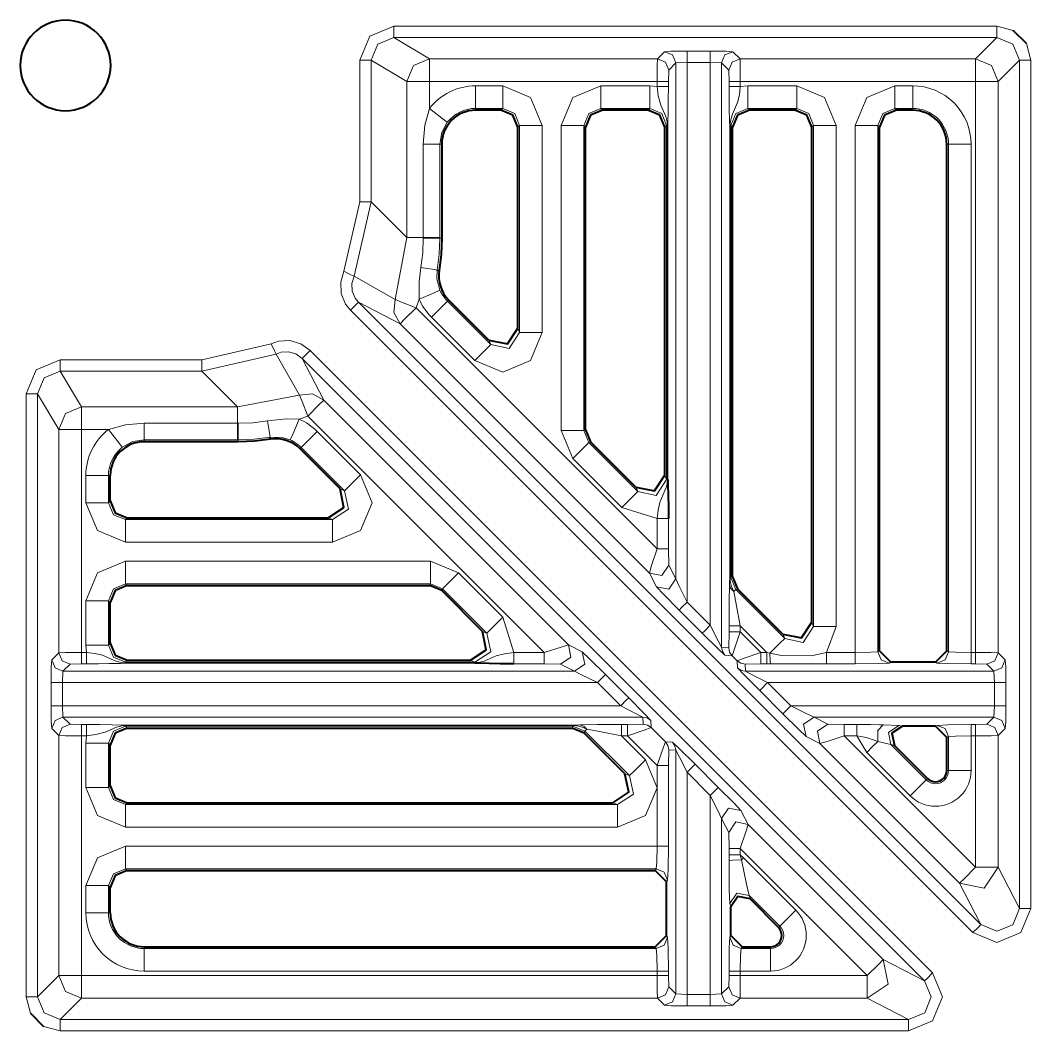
# Model space of a CAD drawing. Header units: millimetres. Extents: x 0 to 2941, y -405 to 1422.
# Drawn here: x 404.57 to 449.25, y 520.5 to 565.19 of the extents above; entities that cross this region are included whole.
import ezdxf

# ---------------------------------------------------------------- set-up
doc = ezdxf.new("R2010")
doc.units = ezdxf.units.MM
doc.layers.add('FINE', color=9, linetype='Continuous')
doc.layers.add('OUTLINE', color=7, linetype='Continuous')

msp = doc.modelspace()

# ---------------------------------------------------------------- linework, layer by layer
at = {"layer": 'FINE', "lineweight": 9}
for p, q in [((447.754, 564.927), (448.481, 564.739)), ((421.089, 564.427), (422.663, 563.484)), ((447.754, 564.427), (421.089, 564.427)), ((446.81, 563.484), (447.754, 564.427)), ((449.066, 564.155), (449.253, 563.428)), ((432.741, 563.484), (433.056, 563.799)), ((436.081, 563.799), (436.397, 563.484)), ((422.663, 563.484), (432.741, 563.484)), ((433.556, 563.299), (433.241, 562.984)), ((434.056, 563.325), (433.556, 563.299)), ((433.556, 563.299), (433.556, 540.487)), ((434.056, 539.463), (434.056, 563.325)), ((435.082, 563.325), (434.056, 563.325)), ((435.082, 563.325), (435.082, 538.438)), ((435.582, 563.299), (435.082, 563.325)), ((435.582, 537.462), (435.582, 563.299)), ((435.897, 562.984), (435.582, 563.299)), ((436.397, 563.484), (446.81, 563.484)), ((448.754, 563.428), (447.81, 562.484)), ((448.754, 525.904), (448.754, 563.428)), ((433.241, 562.984), (433.228, 562.484)), ((435.91, 562.484), (435.897, 562.984)), ((421.664, 555.586), (421.664, 562.484)), ((424.704, 562.289), (425.901, 562.289)), ((430.236, 562.289), (432.401, 562.289)), ((432.401, 562.289), (432.728, 562.258)), ((433.228, 562.484), (433.228, 562.258)), ((435.91, 562.258), (435.91, 562.484)), ((436.409, 562.484), (436.409, 562.258)), ((446.81, 562.484), (436.409, 562.484)), ((436.409, 562.258), (436.737, 562.289)), ((436.737, 562.289), (438.901, 562.289)), ((443.237, 562.289), (444.035, 562.289)), ((446.81, 537.229), (446.81, 562.484)), ((447.81, 562.484), (447.81, 537.216)), ((424.704, 561.29), (424.704, 561.209)), ((432.32, 561.209), (432.401, 561.29)), ((438.901, 561.29), (436.737, 561.29)), ((436.737, 561.29), (436.818, 561.209)), ((438.82, 561.209), (438.901, 561.29)), ((427.649, 560.541), (427.649, 551.382)), ((428.489, 547.047), (428.489, 560.541)), ((433.15, 560.541), (433.069, 560.46)), ((433.15, 544.883), (433.15, 560.541)), ((433.182, 544.883), (433.182, 560.541)), ((433.199, 560.541), (433.199, 544.883)), ((435.939, 540.547), (435.939, 560.541)), ((436.069, 560.46), (435.987, 560.541)), ((435.987, 560.541), (435.987, 540.547)), ((439.65, 560.541), (439.569, 560.46)), ((440.649, 560.541), (440.649, 538.382)), ((442.487, 560.541), (442.487, 537.266)), ((442.569, 560.46), (442.487, 560.541)), ((422.391, 555.586), (422.391, 559.708)), ((423.204, 559.708), (423.119, 559.708)), ((423.119, 559.708), (423.119, 555.586)), ((445.616, 559.708), (445.535, 559.708)), ((445.616, 537.266), (445.616, 559.708)), ((418.879, 554.089), (419.589, 557.161)), ((420.089, 557.161), (419.328, 553.87)), ((421.144, 552.84), (421.664, 555.586)), ((423.119, 555.586), (423.119, 555.547)), ((423.204, 555.547), (423.119, 555.547)), ((419.328, 553.87), (421.144, 552.84)), ((422.21, 552.85), (422.073, 552.475)), ((423.511, 552.828), (423.454, 552.771)), ((419.521, 552.723), (447.046, 525.198)), ((421.366, 551.768), (419.521, 552.723)), ((423.454, 552.771), (425.372, 550.853)), ((424.666, 550.147), (422.748, 552.064)), ((432.388, 540.746), (421.366, 551.768)), ((425.372, 550.853), (425.29, 551.049)), ((412.596, 550.168), (415.668, 550.877)), ((406.329, 550.168), (412.596, 550.168)), ((415.887, 550.429), (412.596, 549.668)), ((416.917, 548.613), (415.887, 550.429)), ((417.034, 550.236), (417.989, 548.391)), ((414.171, 548.094), (412.596, 549.668)), ((405.33, 548.668), (405.33, 522.003)), ((406.273, 547.094), (405.33, 548.668)), ((414.171, 548.094), (416.917, 548.613)), ((417.282, 547.684), (416.907, 547.547)), ((427.738, 537.229), (417.282, 547.684)), ((406.273, 537.216), (406.273, 547.094)), ((407.273, 547.094), (407.273, 537.229)), ((408.471, 547.094), (407.273, 547.094)), ((410.049, 547.366), (414.171, 547.366)), ((414.171, 547.366), (414.211, 547.366)), ((417.693, 547.009), (419.61, 545.091)), ((429.001, 545.811), (428.489, 547.047)), ((429.487, 547.047), (429.707, 546.518)), ((414.21, 546.638), (414.171, 546.638)), ((414.21, 546.553), (414.21, 546.638)), ((416.986, 546.303), (416.929, 546.246)), ((418.904, 544.385), (416.986, 546.303)), ((431.165, 543.647), (429.001, 545.811)), ((407.469, 543.856), (407.469, 545.053)), ((408.549, 545.053), (408.467, 545.053)), ((408.467, 545.053), (408.467, 543.856)), ((433.069, 545.079), (433.15, 544.883)), ((418.708, 544.467), (418.904, 544.385)), ((408.467, 543.856), (408.549, 543.937)), ((432.728, 543.16), (431.165, 543.647)), ((409.216, 541.268), (422.71, 541.268)), ((422.71, 541.268), (423.945, 540.756)), ((423.945, 540.756), (425.91, 538.792)), ((432.703, 540.134), (432.388, 540.746)), ((423.239, 540.05), (422.71, 540.27)), ((435.987, 540.547), (436.069, 540.581)), ((435.987, 540.547), (436.207, 540.018)), ((436.288, 540.051), (436.207, 540.018)), ((436.207, 540.018), (438.372, 537.853)), ((407.469, 537.556), (407.469, 539.521)), ((434.056, 539.463), (435.082, 538.438)), ((434.728, 538.084), (433.702, 539.11)), ((425.91, 538.792), (426.397, 537.229)), ((435.897, 537.444), (435.91, 538.138)), ((435.91, 538.138), (435.91, 538.403)), ((436.409, 538.403), (436.409, 538.138)), ((437.584, 537.229), (436.409, 538.403)), ((436.409, 538.138), (437.319, 537.229)), ((438.372, 537.853), (438.29, 538.049)), ((440.649, 538.382), (440.22, 537.229)), ((405.958, 536.901), (406.273, 537.216)), ((426.397, 537.229), (427.738, 537.229)), ((435.582, 537.462), (435.897, 537.444)), ((437.319, 537.229), (437.584, 537.229)), ((437.584, 537.229), (437.72, 537.201)), ((442.487, 537.266), (442.569, 537.307)), ((445.535, 537.307), (445.616, 537.266)), ((447.81, 537.216), (448.125, 536.901)), ((407.273, 536.729), (406.773, 536.716)), ((407.499, 536.729), (407.273, 536.729)), ((409.298, 536.888), (409.216, 536.807)), ((409.216, 536.807), (424.675, 536.807)), ((409.216, 536.775), (424.675, 536.775)), ((424.675, 536.758), (409.216, 536.758)), ((424.675, 536.807), (424.478, 536.888)), ((427.738, 536.729), (426.397, 536.729)), ((428.458, 536.716), (427.738, 536.729)), ((429.07, 536.401), (428.458, 536.716)), ((436.043, 537.09), (435.728, 537.108)), ((436.271, 536.862), (436.043, 537.09)), ((436.289, 536.547), (436.271, 536.862)), ((437.319, 536.729), (436.625, 536.716)), ((437.584, 536.729), (437.319, 536.729)), ((437.748, 536.729), (437.584, 536.729)), ((441.489, 536.729), (440.22, 536.729)), ((443.069, 536.807), (442.987, 536.766)), ((445.117, 536.766), (445.035, 536.807)), ((446.81, 536.729), (446.615, 536.729)), ((447.31, 536.716), (446.81, 536.729)), ((447.625, 536.401), (447.31, 536.716)), ((430.447, 536.255), (431.473, 535.229)), ((447.651, 535.901), (447.625, 536.401)), ((430.094, 535.901), (406.432, 535.901)), ((431.119, 534.875), (430.094, 535.901)), ((447.651, 535.901), (437.618, 535.901)), ((437.618, 535.901), (438.644, 534.875)), ((447.651, 534.875), (447.651, 535.901)), ((448.151, 535.901), (448.151, 534.875)), ((438.291, 534.522), (437.265, 535.548)), ((406.432, 534.875), (431.119, 534.875)), ((406.432, 534.875), (406.458, 534.375)), ((438.644, 534.875), (447.651, 534.875)), ((447.625, 534.375), (447.651, 534.875)), ((406.458, 534.375), (406.773, 534.06)), ((406.773, 534.06), (407.273, 534.047)), ((407.273, 534.047), (407.499, 534.047)), ((409.216, 534.018), (429.01, 534.018)), ((431.154, 534.047), (431.419, 534.047)), ((431.419, 534.047), (432.113, 534.06)), ((439.668, 534.375), (440.28, 534.06)), ((440.28, 534.06), (441, 534.047)), ((441, 534.047), (441.562, 534.047)), ((442.726, 534.037), (443.42, 534.01)), ((443.42, 534.01), (443.577, 533.969)), ((445.035, 533.969), (445.117, 534.01)), ((446.615, 534.047), (446.81, 534.047)), ((446.81, 534.047), (447.31, 534.06)), ((406.273, 533.56), (405.958, 533.875)), ((406.273, 522.947), (406.273, 533.56)), ((429.01, 534.002), (409.216, 534.002)), ((409.216, 533.969), (409.298, 533.888)), ((429.539, 533.75), (429.01, 533.969)), ((429.539, 533.75), (429.506, 533.669)), ((431.504, 531.785), (429.539, 533.75)), ((448.125, 533.875), (447.81, 533.56)), ((447.81, 533.56), (447.81, 527.737)), ((407.499, 533.548), (407.273, 533.548)), ((407.273, 533.548), (407.273, 522.947)), ((407.469, 533.221), (407.499, 533.548)), ((407.469, 531.256), (407.469, 533.221)), ((408.549, 533.139), (408.467, 533.221)), ((408.467, 533.221), (408.467, 531.256)), ((442.001, 532.811), (441.562, 533.548)), ((443.067, 533.157), (442.484, 533.295)), ((446.81, 533.548), (446.615, 533.548)), ((446.615, 533.548), (446.615, 532.012)), ((446.81, 527.737), (446.81, 533.548)), ((433.241, 532.932), (433.228, 532.238)), ((433.556, 532.914), (433.241, 532.932)), ((433.556, 532.914), (433.556, 522.132)), ((443.917, 530.895), (442.001, 532.811)), ((433.228, 532.238), (433.228, 528.668)), ((434.409, 532.292), (435.435, 531.266)), ((431.308, 531.867), (431.504, 531.785)), ((434.056, 522.106), (434.056, 531.939)), ((435.082, 530.913), (434.056, 531.939)), ((445.535, 532.012), (445.616, 532.012)), ((408.467, 531.256), (408.549, 531.337)), ((435.082, 530.913), (435.082, 522.106)), ((435.897, 529.277), (435.582, 529.889)), ((435.582, 522.132), (435.582, 529.889)), ((435.91, 528.557), (435.897, 529.277)), ((435.91, 528.279), (435.91, 528.557)), ((435.91, 528.02), (435.91, 528.279)), ((436.409, 528.557), (436.409, 528.279)), ((442.02, 522.947), (436.409, 528.557)), ((436.409, 528.279), (436.455, 528.066)), ((436.409, 528.279), (436.546, 528.156)), ((436.546, 528.156), (438.862, 525.84)), ((432.691, 527.669), (409.216, 527.669)), ((409.216, 527.669), (409.298, 527.588)), ((432.65, 527.588), (432.691, 527.669)), ((447.81, 527.737), (448.754, 525.904)), ((407.469, 525.722), (407.469, 526.921)), ((408.549, 526.839), (408.467, 526.921)), ((408.467, 526.921), (408.467, 525.722)), ((433.191, 527.17), (433.15, 527.088)), ((447.046, 525.198), (446.103, 527.03)), ((408.467, 525.722), (408.549, 525.722)), ((438.098, 525.076), (438.156, 525.133)), ((433.15, 524.722), (433.191, 524.64)), ((435.947, 524.64), (435.988, 524.722)), ((410.049, 524.222), (410.049, 524.141)), ((432.691, 524.141), (432.65, 524.222)), ((436.487, 524.222), (436.447, 524.141)), ((437.745, 524.141), (437.745, 524.222)), ((410.049, 524.141), (432.691, 524.141)), ((436.447, 524.141), (437.745, 524.141)), ((405.33, 522.003), (406.273, 522.947)), ((407.273, 522.947), (432.728, 522.947)), ((433.228, 523.142), (433.228, 522.947)), ((433.228, 522.947), (433.241, 522.447)), ((435.897, 522.447), (435.91, 522.947)), ((435.91, 522.947), (435.91, 523.142)), ((437.745, 523.142), (436.409, 523.142)), ((436.409, 523.142), (436.409, 522.947)), ((436.409, 522.947), (442.02, 522.947)), ((433.241, 522.447), (433.556, 522.132)), ((435.582, 522.132), (435.897, 522.447)), ((405.018, 521.276), (404.83, 522.003)), ((407.273, 521.947), (406.329, 521.003)), ((432.741, 521.947), (407.273, 521.947)), ((433.056, 521.632), (432.741, 521.947)), ((433.556, 522.132), (434.056, 522.106)), ((434.056, 522.106), (435.082, 522.106)), ((435.082, 522.106), (435.582, 522.132)), ((436.397, 521.947), (436.081, 521.632)), ((442.02, 521.947), (436.397, 521.947)), ((443.853, 521.003), (442.02, 521.947)), ((435.082, 521.606), (434.056, 521.606)), ((406.329, 520.504), (405.602, 520.691)), ((406.329, 521.003), (443.853, 521.003)), ((443.853, 520.504), (406.329, 520.504))]:
    msp.add_line(p, q, dxfattribs=at)
for points in [[(419.589, 557.161), (419.589, 563.428), (420.029, 564.488), (421.089, 564.927), (447.754, 564.927)], [(421.089, 564.427), (421.089, 564.578), (421.089, 564.927)], [(447.754, 564.427), (447.754, 564.578), (447.754, 564.927)], [(421.089, 564.427), (420.382, 564.135), (420.089, 563.428)], [(448.754, 563.428), (448.461, 564.135), (447.754, 564.427)], [(433.056, 563.799), (433.358, 563.817), (434.056, 563.824)], [(433.056, 563.799), (433.41, 563.652), (433.556, 563.299)], [(434.056, 563.824), (434.056, 563.673), (434.056, 563.325)], [(434.056, 563.824), (435.082, 563.824), (435.78, 563.817), (436.081, 563.799)], [(435.082, 563.824), (435.082, 563.673), (435.082, 563.325)], [(435.582, 563.299), (435.728, 563.652), (436.081, 563.799)], [(449.253, 563.428), (449.253, 525.904), (448.814, 524.843), (447.754, 524.404), (446.693, 524.844), (419.168, 552.37)], [(420.089, 563.428), (419.935, 563.428), (419.589, 563.428)], [(421.664, 562.484), (420.089, 563.428), (420.089, 557.161), (421.664, 555.586)], [(421.664, 562.484), (421.956, 563.191), (422.663, 563.484)], [(422.663, 562.484), (422.663, 563.182), (422.663, 563.484)], [(432.728, 562.484), (432.732, 563.182), (432.741, 563.484)], [(432.741, 563.484), (433.094, 563.337), (433.241, 562.984)], [(435.897, 562.984), (436.043, 563.337), (436.397, 563.484)], [(436.397, 563.484), (436.406, 563.182), (436.409, 562.484)], [(446.81, 563.484), (447.517, 563.191), (447.81, 562.484)], [(446.81, 563.484), (446.81, 563.182), (446.81, 562.484)], [(449.253, 563.428), (448.905, 563.428), (448.754, 563.428)], [(422.663, 562.484), (421.971, 562.484), (421.664, 562.484)], [(432.728, 562.258), (432.728, 562.484), (422.663, 562.484), (422.663, 561.286)], [(424.704, 562.289), (424.704, 561.6), (424.704, 561.29)], [(425.901, 562.289), (425.901, 561.6), (425.901, 561.29)], [(425.901, 562.289), (427.137, 561.777), (427.649, 560.541)], [(428.489, 560.541), (429.001, 561.777), (430.236, 562.289)], [(430.236, 561.29), (430.236, 561.6), (430.236, 562.289)], [(432.401, 561.29), (432.401, 561.6), (432.401, 562.289)], [(432.728, 562.484), (433.077, 562.484), (433.228, 562.484)], [(432.728, 562.258), (433.077, 562.258), (433.228, 562.258)], [(433.182, 560.541), (433.18, 560.611), (433.171, 560.698), (433.111, 560.937), (432.89, 561.437), (432.778, 561.851), (432.728, 562.258)], [(433.228, 562.258), (433.225, 561.666), (433.216, 561.118), (433.203, 560.71), (433.2, 560.602), (433.199, 560.568), (433.199, 560.541)], [(435.91, 562.484), (436.061, 562.484), (436.409, 562.484)], [(435.91, 562.258), (436.061, 562.258), (436.409, 562.258)], [(435.939, 560.541), (435.939, 560.554), (435.938, 560.581), (435.937, 560.64), (435.936, 560.689), (435.933, 560.763), (435.919, 561.257), (435.912, 561.727), (435.91, 562.258)], [(436.409, 562.258), (436.367, 561.894), (436.289, 561.551), (436.064, 561.033), (436.013, 560.896), (435.984, 560.789), (435.96, 560.644), (435.956, 560.574), (435.955, 560.541)], [(436.737, 561.29), (436.737, 561.6), (436.737, 562.289)], [(438.901, 561.29), (438.901, 561.6), (438.901, 562.289)], [(438.901, 562.289), (440.137, 561.777), (440.649, 560.541)], [(441.489, 560.541), (442, 561.777), (443.237, 562.289)], [(443.237, 561.29), (443.237, 561.6), (443.237, 562.289)], [(444.035, 561.29), (444.035, 561.6), (444.035, 562.289)], [(447.81, 562.484), (447.508, 562.484), (446.81, 562.484)], [(422.391, 559.708), (422.462, 560.544), (422.663, 561.286)], [(422.663, 561.286), (423.207, 560.865), (423.453, 560.676)], [(425.82, 561.209), (425.901, 561.29), (424.704, 561.29)], [(426.65, 560.541), (426.432, 561.072), (425.901, 561.29)], [(430.236, 561.29), (429.706, 561.072), (429.487, 560.541)], [(432.401, 561.29), (430.236, 561.29), (430.318, 561.209)], [(433.15, 560.541), (432.932, 561.072), (432.401, 561.29)], [(436.737, 561.29), (436.206, 561.072), (435.987, 560.541)], [(439.65, 560.541), (439.432, 561.072), (438.901, 561.29)], [(443.237, 561.29), (442.706, 561.072), (442.487, 560.541)], [(444.035, 561.209), (444.035, 561.29), (443.237, 561.29), (443.318, 561.209)], [(423.453, 560.676), (423.206, 560.221), (423.119, 559.708)], [(426.569, 551.579), (426.65, 551.382), (426.65, 560.541), (426.569, 560.46)], [(427.649, 560.541), (426.96, 560.541), (426.65, 560.541)], [(429.487, 560.541), (429.177, 560.541), (428.489, 560.541)], [(429.569, 560.46), (429.487, 560.541), (429.487, 547.047), (429.569, 547.081)], [(433.182, 560.541), (433.161, 560.541), (433.15, 560.541)], [(433.182, 560.541), (433.194, 560.541), (433.199, 560.541)], [(435.939, 560.541), (435.944, 560.541), (435.955, 560.541)], [(435.987, 560.541), (435.977, 560.541), (435.955, 560.541), (435.955, 540.547)], [(439.569, 538.579), (439.65, 538.382), (439.65, 560.541)], [(440.649, 560.541), (439.96, 560.541), (439.65, 560.541)], [(440.22, 537.229), (441.489, 537.229), (441.489, 560.541)], [(441.489, 560.541), (442.177, 560.541), (442.487, 560.541)], [(422.391, 559.708), (422.901, 559.708), (423.119, 559.708)], [(445.616, 559.708), (445.926, 559.708), (446.615, 559.708)], [(446.615, 559.708), (446.615, 537.229), (446.81, 537.229)], [(420.089, 557.161), (419.935, 557.161), (419.589, 557.161)], [(422.391, 555.586), (421.879, 555.586), (421.664, 555.586)], [(422.284, 554.258), (422.364, 554.901), (422.391, 555.546), (422.391, 555.586)], [(423.119, 555.586), (422.901, 555.586), (422.391, 555.586)], [(423.119, 555.547), (422.901, 555.547), (422.391, 555.546)], [(423.119, 555.547), (423.089, 554.842), (423.003, 554.14)], [(422.21, 552.85), (422.21, 553.629), (422.286, 554.257)], [(423.007, 554.14), (422.944, 554.15), (422.791, 554.175), (422.565, 554.211), (422.286, 554.255)], [(423.007, 554.139), (422.993, 553.761), (423.125, 553.252)], [(419.168, 552.37), (418.954, 552.638), (418.764, 553.104), (418.738, 553.607), (418.879, 554.089)], [(419.328, 553.87), (419.188, 553.938), (418.879, 554.089)], [(419.328, 553.87), (419.233, 553.548), (419.251, 553.213), (419.379, 552.902), (419.521, 552.723)], [(423.125, 553.252), (422.84, 553.127), (422.21, 552.85)], [(421.366, 551.768), (421.095, 552.271), (421.144, 552.84)], [(422.073, 552.475), (421.434, 552.726), (421.144, 552.84)], [(419.168, 552.37), (419.415, 552.617), (419.521, 552.723)], [(421.366, 551.768), (421.577, 551.979), (422.073, 552.475)], [(422.073, 552.475), (432.728, 541.819), (432.728, 543.16)], [(423.454, 552.771), (423.234, 552.551), (422.748, 552.064)], [(415.668, 550.877), (415.988, 550.991), (416.491, 551.021), (416.976, 550.881), (417.387, 550.589)], [(427.649, 551.382), (427.138, 550.141), (425.904, 549.63), (424.666, 550.147)], [(425.372, 550.853), (426.193, 550.678), (426.65, 551.382)], [(427.649, 551.382), (426.96, 551.382), (426.65, 551.382)], [(415.887, 550.429), (415.818, 550.569), (415.668, 550.877)], [(417.034, 550.236), (417.14, 550.342), (417.387, 550.589)], [(417.387, 550.589), (444.913, 523.064), (445.353, 522.003), (444.914, 520.943), (443.853, 520.504)], [(425.372, 550.853), (425.152, 550.633), (424.666, 550.147)], [(404.83, 522.003), (404.83, 548.668), (405.269, 549.728), (406.329, 550.168)], [(406.329, 549.668), (406.329, 549.822), (406.329, 550.168)], [(412.596, 549.668), (412.596, 549.822), (412.596, 550.168)], [(417.034, 550.236), (416.759, 550.431), (416.436, 550.524), (416.1, 550.505), (415.887, 550.429)], [(442.727, 523.654), (444.559, 522.711), (417.034, 550.236)], [(406.329, 549.668), (405.622, 549.376), (405.33, 548.668)], [(412.596, 549.668), (406.329, 549.668), (407.273, 548.094), (414.171, 548.094)], [(404.83, 548.668), (405.179, 548.668), (405.33, 548.668)], [(416.917, 548.613), (417.486, 548.662), (417.989, 548.391)], [(417.282, 547.684), (417.031, 548.323), (416.917, 548.613)], [(417.282, 547.684), (417.778, 548.18), (417.989, 548.391)], [(417.989, 548.391), (428.811, 537.569), (429.423, 537.254)], [(406.273, 547.094), (406.567, 547.8), (407.273, 548.094)], [(407.273, 547.094), (407.273, 547.786), (407.273, 548.094)], [(414.171, 547.366), (414.171, 547.878), (414.171, 548.094)], [(414.211, 547.366), (414.856, 547.393), (415.5, 547.473)], [(415.5, 547.471), (416.348, 547.56), (416.907, 547.547)], [(415.502, 547.471), (415.546, 547.192), (415.583, 546.966), (415.607, 546.813), (415.617, 546.75)], [(416.907, 547.547), (416.63, 546.916), (416.505, 546.632)], [(406.273, 547.094), (406.575, 547.094), (407.273, 547.094)], [(408.471, 547.094), (409.228, 547.298), (410.049, 547.366)], [(409.082, 546.304), (408.892, 546.55), (408.471, 547.094)], [(410.049, 546.638), (410.049, 546.856), (410.049, 547.366)], [(414.171, 547.366), (414.171, 546.856), (414.171, 546.638)], [(414.211, 547.366), (414.21, 546.856), (414.21, 546.638)], [(417.693, 547.009), (417.206, 546.523), (416.986, 546.303)], [(429.487, 547.047), (429.177, 547.047), (428.489, 547.047)], [(414.171, 546.638), (410.049, 546.638), (410.049, 546.553)], [(415.617, 546.754), (414.915, 546.667), (414.21, 546.638)], [(429.788, 546.551), (429.707, 546.518), (431.872, 544.353), (431.79, 544.549)], [(429.001, 545.811), (429.487, 546.298), (429.707, 546.518)], [(408.467, 545.053), (408.157, 545.053), (407.469, 545.053)], [(419.61, 545.091), (420.127, 543.853), (419.616, 542.619), (418.375, 542.108)], [(419.61, 545.091), (419.124, 544.605), (418.904, 544.385)], [(431.872, 544.353), (432.693, 544.178), (433.15, 544.883)], [(432.728, 543.16), (432.771, 543.523), (432.848, 543.865), (433.078, 544.393), (433.129, 544.532), (433.167, 544.692), (433.177, 544.773), (433.182, 544.846), (433.182, 544.883)], [(433.182, 544.883), (433.161, 544.883), (433.15, 544.883)], [(433.182, 544.883), (433.194, 544.883), (433.199, 544.883)], [(418.375, 543.107), (419.08, 543.564), (418.904, 544.385)], [(431.165, 543.647), (431.652, 544.133), (431.872, 544.353)], [(408.467, 543.856), (408.157, 543.856), (407.469, 543.856)], [(418.375, 542.108), (409.216, 542.108), (407.98, 542.62), (407.469, 543.856)], [(408.467, 543.856), (408.685, 543.325), (409.216, 543.107)], [(409.298, 543.188), (409.216, 543.107), (418.375, 543.107), (418.178, 543.188)], [(409.216, 543.107), (409.216, 542.796), (409.216, 542.108)], [(418.375, 543.107), (418.375, 542.796), (418.375, 542.108)], [(432.728, 543.16), (433.077, 543.16), (433.228, 543.16)], [(433.228, 543.16), (433.228, 541.819), (433.241, 541.099), (433.556, 540.487)], [(432.388, 540.746), (432.484, 541.072), (432.728, 541.819)], [(432.728, 541.819), (433.077, 541.819), (433.228, 541.819)], [(407.469, 539.521), (407.98, 540.756), (409.216, 541.268)], [(409.216, 540.27), (409.216, 540.58), (409.216, 541.268)], [(422.71, 540.27), (422.71, 540.58), (422.71, 541.268)], [(423.945, 540.756), (423.459, 540.27), (423.239, 540.05)], [(432.388, 540.746), (432.932, 540.638), (433.241, 541.099)], [(409.216, 540.27), (408.685, 540.051), (408.467, 539.521)], [(422.676, 540.188), (422.71, 540.27), (409.216, 540.27), (409.298, 540.188)], [(432.703, 540.134), (433.247, 540.026), (433.556, 540.487)], [(433.556, 540.487), (433.707, 540.168), (434.056, 539.463)], [(435.93, 540.241), (435.935, 540.38), (435.938, 540.487), (435.939, 540.52), (435.939, 540.547)], [(435.939, 540.547), (435.944, 540.547), (435.955, 540.547)], [(435.987, 540.547), (435.977, 540.547), (435.955, 540.547)], [(435.955, 540.547), (435.958, 540.477), (435.967, 540.391), (436.026, 540.152), (436.12, 539.931)], [(425.008, 538.167), (425.204, 538.085), (423.239, 540.05), (423.206, 539.969)], [(433.702, 539.11), (433.005, 539.815), (432.703, 540.134)], [(435.91, 538.403), (435.915, 539.476), (435.93, 540.241)], [(435.93, 540.241), (435.982, 540.069), (436.12, 539.931)], [(436.12, 539.931), (436.181, 539.991), (436.207, 540.018)], [(436.12, 539.931), (436.235, 539.296), (436.409, 538.403)], [(408.467, 539.521), (408.157, 539.521), (407.469, 539.521)], [(408.549, 539.439), (408.467, 539.521), (408.467, 537.556), (408.549, 537.637)], [(434.056, 539.463), (433.808, 539.216), (433.702, 539.11)], [(425.91, 538.792), (425.424, 538.305), (425.204, 538.085)], [(424.675, 536.807), (425.379, 537.264), (425.204, 538.085)], [(435.082, 538.438), (434.834, 538.19), (434.728, 538.084)], [(435.728, 537.108), (435.426, 537.393), (434.728, 538.084)], [(435.082, 538.438), (435.431, 537.747), (435.582, 537.462)], [(435.91, 538.403), (436.061, 538.403), (436.409, 538.403)], [(435.91, 538.138), (436.061, 538.138), (436.409, 538.138)], [(436.409, 538.138), (436.158, 537.398), (436.043, 537.09)], [(438.372, 537.853), (439.193, 537.678), (439.65, 538.382)], [(440.649, 538.382), (439.96, 538.382), (439.65, 538.382)], [(437.72, 537.201), (438.172, 537.653), (438.372, 537.853)], [(406.273, 537.216), (406.575, 537.225), (407.273, 537.229)], [(406.773, 536.716), (406.42, 536.863), (406.273, 537.216)], [(407.273, 537.229), (407.499, 537.229), (407.469, 537.556)], [(407.273, 536.729), (407.273, 536.88), (407.273, 537.229)], [(408.467, 537.556), (408.157, 537.556), (407.469, 537.556)], [(407.499, 536.729), (407.499, 536.88), (407.499, 537.229)], [(407.499, 537.229), (407.863, 537.186), (408.206, 537.108), (408.724, 536.883), (408.861, 536.832), (408.968, 536.803), (409.113, 536.779), (409.183, 536.775), (409.216, 536.775)], [(408.467, 537.556), (408.685, 537.025), (409.216, 536.807)], [(424.675, 536.775), (424.747, 536.777), (424.836, 536.786), (425.086, 536.849), (425.615, 537.082), (425.98, 537.177), (426.397, 537.229)], [(426.397, 536.729), (426.397, 536.88), (426.397, 537.229)], [(427.738, 537.229), (428.485, 537.473), (428.811, 537.569)], [(427.738, 536.729), (427.738, 536.88), (427.738, 537.229)], [(428.458, 536.716), (428.919, 537.025), (428.811, 537.569)], [(429.07, 536.401), (429.531, 536.71), (429.423, 537.254)], [(429.423, 537.254), (429.742, 536.952), (430.447, 536.255)], [(435.582, 537.462), (435.62, 537.271), (435.728, 537.108)], [(435.897, 537.444), (435.935, 537.253), (436.043, 537.09)], [(436.271, 536.862), (436.579, 536.977), (437.319, 537.229)], [(437.319, 536.729), (437.319, 536.88), (437.319, 537.229)], [(437.584, 536.729), (437.584, 536.88), (437.584, 537.229)], [(437.72, 537.201), (438.231, 537.098), (439.539, 537.09), (440.22, 537.229)], [(437.748, 536.729), (437.729, 536.87), (437.72, 537.201)], [(440.22, 536.729), (440.22, 536.88), (440.22, 537.229)], [(441.489, 537.229), (442.177, 537.239), (442.487, 537.266)], [(441.489, 536.729), (441.489, 536.88), (441.489, 537.229)], [(442.987, 536.766), (442.634, 536.913), (442.487, 537.266)], [(445.616, 537.266), (445.469, 536.913), (445.117, 536.766)], [(445.616, 537.266), (445.926, 537.239), (446.615, 537.229)], [(446.615, 537.229), (446.615, 536.88), (446.615, 536.729)], [(446.81, 537.229), (446.81, 536.88), (446.81, 536.729)], [(446.81, 537.229), (447.508, 537.225), (447.81, 537.216)], [(447.81, 537.216), (447.663, 536.863), (447.31, 536.716)], [(405.932, 534.875), (405.932, 535.901), (405.94, 536.599), (405.958, 536.901)], [(406.458, 536.401), (406.105, 536.547), (405.958, 536.901)], [(406.773, 536.716), (406.458, 536.401), (429.07, 536.401)], [(409.216, 536.758), (409.204, 536.758), (409.176, 536.758), (409.117, 536.757), (409.068, 536.755), (408.994, 536.752), (408.5, 536.738), (408.029, 536.731), (407.499, 536.729)], [(409.216, 536.775), (409.216, 536.796), (409.216, 536.807)], [(409.216, 536.758), (409.216, 536.763), (409.216, 536.775)], [(424.675, 536.775), (424.675, 536.796), (424.675, 536.807)], [(424.675, 536.758), (424.675, 536.763), (424.675, 536.775)], [(436.625, 536.716), (436.433, 536.754), (436.271, 536.862)], [(436.625, 536.716), (436.643, 536.401), (447.625, 536.401)], [(440.22, 536.729), (439.47, 536.731), (438.301, 536.731), (437.748, 536.729)], [(442.987, 536.766), (442.521, 536.74), (441.489, 536.729)], [(446.615, 536.729), (445.582, 536.74), (445.117, 536.766)], [(448.125, 536.901), (447.979, 536.547), (447.625, 536.401)], [(448.125, 536.901), (448.143, 536.599), (448.151, 535.901)], [(406.458, 536.401), (406.432, 535.901), (406.432, 534.875)], [(430.094, 535.901), (429.389, 536.25), (429.07, 536.401)], [(430.447, 536.255), (430.341, 536.149), (430.094, 535.901)], [(436.643, 536.401), (436.451, 536.439), (436.289, 536.547)], [(437.265, 535.548), (436.574, 536.245), (436.289, 536.547)], [(436.643, 536.401), (436.928, 536.25), (437.618, 535.901)], [(406.432, 535.901), (406.083, 535.901), (405.932, 535.901)], [(437.618, 535.901), (437.37, 535.653), (437.265, 535.548)], [(448.151, 535.901), (448, 535.901), (447.651, 535.901)], [(431.473, 535.229), (431.367, 535.123), (431.119, 534.875)], [(431.473, 535.229), (432.164, 534.531), (432.449, 534.229)], [(406.432, 534.875), (406.083, 534.875), (405.932, 534.875)], [(405.958, 533.875), (405.94, 534.178), (405.932, 534.875)], [(432.095, 534.375), (431.81, 534.526), (431.119, 534.875)], [(438.644, 534.875), (438.396, 534.627), (438.291, 534.522)], [(446.103, 527.03), (439.927, 533.207), (439.314, 533.522), (438.995, 533.824), (438.291, 534.522)], [(438.644, 534.875), (439.349, 534.526), (439.668, 534.375)], [(448.151, 534.875), (448, 534.875), (447.651, 534.875)], [(448.151, 534.875), (448.143, 534.178), (448.125, 533.875)], [(405.958, 533.875), (406.105, 534.229), (406.458, 534.375)], [(406.273, 533.56), (406.42, 533.914), (406.773, 534.06)], [(432.113, 534.06), (432.095, 534.375), (406.458, 534.375)], [(407.273, 533.548), (407.273, 533.896), (407.273, 534.047)], [(407.499, 533.548), (407.499, 533.896), (407.499, 534.047)], [(407.499, 534.047), (408.091, 534.044), (408.639, 534.035), (409.047, 534.022), (409.155, 534.019), (409.189, 534.018), (409.216, 534.018)], [(409.216, 534.002), (409.216, 534.013), (409.216, 534.018)], [(429.01, 534.018), (429.018, 534.018), (429.044, 534.018), (429.074, 534.019), (429.141, 534.021), (429.206, 534.023), (429.316, 534.027)], [(429.01, 534.002), (429.01, 534.013), (429.01, 534.018)], [(429.316, 534.027), (430.081, 534.042), (431.154, 534.047)], [(429.626, 533.837), (429.488, 533.975), (429.316, 534.027)], [(431.154, 533.548), (431.154, 533.896), (431.154, 534.047)], [(431.419, 533.548), (431.419, 533.896), (431.419, 534.047)], [(432.449, 534.229), (432.286, 534.337), (432.095, 534.375)], [(432.467, 533.914), (432.304, 534.022), (432.113, 534.06)], [(432.449, 534.229), (432.467, 533.914), (433.095, 533.286), (433.41, 533.268)], [(439.668, 534.375), (439.207, 534.067), (439.314, 533.522)], [(447.31, 534.06), (447.625, 534.375), (439.668, 534.375)], [(440.28, 534.06), (439.819, 533.751), (439.927, 533.207)], [(441, 534.047), (441, 533.896), (441, 533.548)], [(441.562, 534.047), (441.562, 533.896), (441.562, 533.548)], [(441.562, 534.047), (442.161, 534.044), (442.562, 534.039), (442.726, 534.037)], [(442.726, 534.037), (442.493, 533.786), (442.484, 533.295)], [(443.42, 534.01), (442.961, 533.701), (443.067, 533.157)], [(445.117, 534.01), (445.582, 534.036), (446.615, 534.047)], [(445.616, 533.51), (445.469, 533.864), (445.117, 534.01)], [(446.615, 533.548), (446.615, 533.896), (446.615, 534.047)], [(446.81, 533.548), (446.81, 533.896), (446.81, 534.047)], [(447.81, 533.56), (447.663, 533.914), (447.31, 534.06)], [(448.125, 533.875), (447.979, 534.229), (447.625, 534.375)], [(407.273, 533.548), (406.575, 533.551), (406.273, 533.56)], [(409.216, 534.002), (409.146, 533.999), (409.059, 533.99), (408.82, 533.93), (408.32, 533.709), (407.906, 533.598), (407.499, 533.548)], [(409.216, 533.969), (408.685, 533.751), (408.467, 533.221)], [(409.216, 533.969), (409.216, 533.98), (409.216, 534.002)], [(428.976, 533.888), (429.01, 533.969), (409.216, 533.969)], [(429.626, 533.837), (429.457, 533.911), (429.331, 533.954), (429.176, 533.989), (429.1, 533.998), (429.032, 534.002), (429.01, 534.002)], [(429.01, 533.969), (429.01, 533.98), (429.01, 534.002)], [(429.626, 533.837), (429.566, 533.776), (429.539, 533.75)], [(431.154, 533.548), (430.26, 533.722), (429.626, 533.837)], [(432.467, 533.914), (432.159, 533.799), (431.419, 533.548)], [(447.81, 533.56), (447.508, 533.551), (446.81, 533.548)], [(408.467, 533.221), (408.157, 533.221), (407.469, 533.221)], [(409.216, 528.668), (432.728, 528.668), (432.728, 532.238), (431.419, 533.548)], [(431.419, 533.548), (431.154, 533.548), (432.21, 532.492), (432.727, 531.253), (432.216, 530.019), (430.975, 529.508), (409.216, 529.508)], [(432.728, 532.238), (432.98, 532.978), (433.095, 533.286)], [(433.095, 533.286), (433.203, 533.124), (433.241, 532.932)], [(433.41, 533.268), (433.518, 533.106), (433.556, 532.914)], [(433.41, 533.268), (433.712, 532.983), (434.409, 532.292)], [(441, 533.548), (440.253, 533.303), (439.927, 533.207)], [(441.562, 533.548), (441, 533.548), (446.81, 527.737)], [(442.484, 533.295), (442.321, 533.358), (441.991, 533.466), (441.562, 533.548)], [(442.001, 532.811), (442.261, 533.072), (442.484, 533.295)], [(443.223, 533.117), (443.067, 533.157), (444.623, 531.601), (444.681, 531.659)], [(445.616, 532.012), (445.616, 533.51), (445.535, 533.47)], [(446.615, 533.548), (445.926, 533.537), (445.616, 533.51)], [(434.056, 531.939), (433.707, 532.63), (433.556, 532.914)], [(432.21, 532.492), (431.724, 532.005), (431.504, 531.785)], [(432.728, 532.238), (433.077, 532.238), (433.228, 532.238)], [(434.409, 532.292), (434.304, 532.186), (434.056, 531.939)], [(430.975, 530.507), (431.679, 530.964), (431.504, 531.785)], [(445.616, 532.012), (445.926, 532.012), (446.615, 532.012)], [(443.917, 530.895), (444.404, 531.382), (444.623, 531.601)], [(408.467, 531.256), (408.157, 531.256), (407.469, 531.256)], [(409.216, 529.508), (407.98, 530.02), (407.469, 531.256)], [(408.467, 531.256), (408.685, 530.725), (409.216, 530.507)], [(435.435, 531.266), (435.33, 531.161), (435.082, 530.913)], [(435.582, 529.889), (435.431, 530.208), (435.082, 530.913)], [(435.435, 531.266), (436.133, 530.562), (436.435, 530.243)], [(409.298, 530.588), (409.216, 530.507), (430.975, 530.507), (430.778, 530.588)], [(409.216, 529.508), (409.216, 530.196), (409.216, 530.507)], [(430.975, 529.508), (430.975, 530.196), (430.975, 530.507)], [(436.435, 530.243), (435.891, 530.35), (435.582, 529.889)], [(436.435, 530.243), (436.75, 529.63), (442.727, 523.654)], [(436.75, 529.63), (436.206, 529.738), (435.897, 529.277)], [(436.75, 529.63), (436.654, 529.304), (436.409, 528.557)], [(407.469, 526.921), (407.98, 528.156), (409.216, 528.668)], [(409.216, 528.668), (409.216, 527.98), (409.216, 527.669)], [(432.691, 527.669), (432.718, 527.98), (432.728, 528.668)], [(432.728, 528.668), (433.077, 528.668), (433.228, 528.668)], [(433.228, 528.668), (433.217, 527.635), (433.191, 527.17)], [(436.409, 528.557), (436.061, 528.557), (435.91, 528.557)], [(436.409, 528.279), (436.061, 528.279), (435.91, 528.279)], [(436.455, 528.066), (436.078, 528.054), (435.91, 528.02)], [(435.988, 525.98), (435.947, 526.137), (435.922, 526.724), (435.91, 528.02)], [(436.455, 528.066), (436.5, 528.111), (436.546, 528.156)], [(436.455, 528.066), (436.681, 526.983), (436.8, 526.49)], [(409.216, 527.669), (408.685, 527.451), (408.467, 526.921)], [(432.691, 527.669), (433.044, 527.523), (433.191, 527.17)], [(447.81, 527.737), (447.192, 526.815), (446.103, 527.03)], [(446.103, 527.03), (446.315, 527.242), (446.81, 527.737)], [(447.81, 527.737), (447.508, 527.737), (446.81, 527.737)], [(407.469, 526.921), (408.157, 526.921), (408.467, 526.921)], [(436.8, 526.49), (436.256, 526.596), (435.947, 526.137)], [(438.156, 525.133), (436.8, 526.49), (436.84, 526.334)], [(407.469, 525.722), (408.157, 525.722), (408.467, 525.722)], [(438.156, 525.133), (438.375, 525.353), (438.862, 525.84)], [(447.046, 525.198), (447.754, 524.903), (448.461, 525.196), (448.754, 525.904)], [(449.253, 525.904), (448.905, 525.904), (448.754, 525.904)], [(446.693, 524.844), (446.941, 525.092), (447.046, 525.198)], [(432.691, 524.141), (433.044, 524.288), (433.191, 524.64)], [(433.191, 524.64), (433.217, 524.175), (433.228, 523.142)], [(435.91, 523.142), (435.92, 524.175), (435.947, 524.64)], [(436.447, 524.141), (436.093, 524.288), (435.947, 524.64)], [(410.049, 523.142), (410.049, 523.831), (410.049, 524.141)], [(432.728, 523.142), (432.718, 523.831), (432.691, 524.141)], [(436.447, 524.141), (436.42, 523.831), (436.409, 523.142)], [(437.745, 524.141), (437.745, 523.831), (437.745, 523.142)], [(442.727, 523.654), (442.942, 522.565), (442.02, 521.947)], [(442.727, 523.654), (442.515, 523.442), (442.02, 522.947)], [(407.273, 521.947), (406.566, 522.24), (406.273, 522.947)], [(406.273, 522.947), (406.575, 522.947), (407.273, 522.947)], [(407.273, 521.947), (407.273, 522.249), (407.273, 522.947)], [(432.728, 522.947), (432.728, 523.142), (410.049, 523.142)], [(432.728, 523.142), (433.077, 523.142), (433.228, 523.142)], [(432.728, 522.947), (433.077, 522.947), (433.228, 522.947)], [(432.741, 521.947), (432.732, 522.249), (432.728, 522.947)], [(436.409, 523.142), (436.061, 523.142), (435.91, 523.142)], [(436.409, 522.947), (436.061, 522.947), (435.91, 522.947)], [(436.409, 522.947), (436.406, 522.249), (436.397, 521.947)], [(442.02, 521.947), (442.02, 522.249), (442.02, 522.947)], [(444.559, 522.711), (444.665, 522.816), (444.913, 523.064)], [(432.741, 521.947), (433.094, 522.094), (433.241, 522.447)], [(436.397, 521.947), (436.043, 522.094), (435.897, 522.447)], [(443.853, 521.003), (444.561, 521.296), (444.854, 522.003), (444.559, 522.711)], [(404.83, 522.003), (405.179, 522.003), (405.33, 522.003)], [(405.33, 522.003), (405.622, 521.296), (406.329, 521.003)], [(433.056, 521.632), (433.41, 521.778), (433.556, 522.132)], [(434.056, 521.606), (434.056, 521.757), (434.056, 522.106)], [(435.082, 521.606), (435.082, 521.757), (435.082, 522.106)], [(436.081, 521.632), (435.728, 521.778), (435.582, 522.132)], [(434.056, 521.606), (433.358, 521.614), (433.056, 521.632)], [(436.081, 521.632), (435.78, 521.614), (435.082, 521.606)], [(406.329, 520.504), (406.329, 520.852), (406.329, 521.003)], [(443.853, 520.504), (443.853, 520.852), (443.853, 521.003)]]:
    msp.add_lwpolyline(points, dxfattribs=at)
for points in [[(424.704, 562.288, 0.232249), (422.663, 561.286)], [(446.615, 559.708, 0.414223), (444.035, 562.288)], [(424.704, 561.29, 0.232242), (423.453, 560.676)], [(445.616, 559.708, 0.414214), (444.035, 561.29)], [(423.125, 553.252, 0.092894), (423.454, 552.771)], [(422.21, 552.85, 0.093026), (422.748, 552.064)], [(417.693, 547.009, 0.093043), (416.907, 547.547)], [(408.471, 547.094, 0.232229), (407.469, 545.053)], [(410.049, 546.638), (409.545, 546.555), (409.082, 546.304, 0.232166), (408.467, 545.053)], [(416.986, 546.303, 0.09297), (416.505, 546.632), (416.134, 546.745), (415.618, 546.75)], [(443.917, 530.895, 0.414275), (446.152, 530.895, 0.198983), (446.615, 532.012)], [(444.623, 531.601, 0.414102), (445.446, 531.601, 0.198765), (445.616, 532.012)], [(407.469, 525.722, 0.414204), (410.049, 523.142)], [(408.467, 525.722, 0.414214), (410.049, 524.141)], [(437.745, 523.142, 0.414198), (439.325, 524.722, 0.198889), (438.862, 525.84)], [(437.745, 524.141, 0.414214), (438.326, 524.722, 0.198854), (438.156, 525.133)]]:
    msp.add_lwpolyline(points, format="xyb", dxfattribs=at)
at = {"layer": 'OUTLINE', "lineweight": 40}
for p, q in [((449.066, 564.155), (448.481, 564.739)), ((425.82, 561.209), (424.704, 561.209)), ((432.32, 561.209), (430.318, 561.209)), ((438.82, 561.209), (436.818, 561.209)), ((444.035, 561.209), (443.318, 561.209)), ((426.569, 551.579), (426.569, 560.46)), ((429.569, 547.081), (429.569, 560.46)), ((433.069, 545.079), (433.069, 560.46)), ((436.069, 540.581), (436.069, 560.46)), ((439.569, 538.579), (439.569, 560.46)), ((442.569, 537.307), (442.569, 560.46)), ((423.204, 559.708), (423.204, 555.547)), ((423.007, 554.139), (423.091, 554.126)), ((425.29, 551.049), (423.511, 552.828)), ((429.569, 547.081), (429.788, 546.551)), ((414.21, 546.553), (410.049, 546.553)), ((415.631, 546.666), (415.618, 546.75)), ((431.79, 544.549), (429.788, 546.551)), ((418.708, 544.467), (416.929, 546.246)), ((408.549, 543.937), (408.549, 545.053)), ((409.298, 543.188), (418.178, 543.188)), ((436.069, 540.581), (436.288, 540.051)), ((409.298, 540.188), (422.676, 540.188)), ((423.206, 539.969), (422.676, 540.188)), ((425.008, 538.167), (423.206, 539.969)), ((438.29, 538.049), (436.288, 540.051)), ((408.549, 537.637), (408.549, 539.439)), ((442.569, 537.307), (443.069, 536.807)), ((445.035, 536.807), (445.535, 537.307)), ((409.298, 536.888), (424.478, 536.888)), ((445.035, 536.807), (443.069, 536.807)), ((409.298, 533.888), (428.976, 533.888)), ((429.506, 533.669), (428.976, 533.888)), ((431.308, 531.867), (429.506, 533.669)), ((445.035, 533.969), (443.577, 533.969)), ((408.549, 531.337), (408.549, 533.139)), ((444.681, 531.659), (443.223, 533.117)), ((409.298, 530.588), (430.778, 530.588)), ((409.298, 527.588), (432.65, 527.588)), ((433.15, 527.088), (432.65, 527.588)), ((433.15, 524.722), (433.15, 527.088)), ((408.549, 525.722), (408.549, 526.839)), ((435.988, 524.722), (435.988, 525.98)), ((438.098, 525.076), (436.84, 526.334)), ((432.65, 524.222), (433.15, 524.722)), ((435.988, 524.722), (436.487, 524.222)), ((410.049, 524.222), (432.65, 524.222)), ((436.487, 524.222), (437.745, 524.222)), ((405.018, 521.276), (405.602, 520.691))]:
    msp.add_line(p, q, dxfattribs=at)
msp.add_lwpolyline([(404.567, 563.19, 0.414201), (406.567, 561.19, 0.414207), (408.567, 563.19, 0.414245), (406.567, 565.19, 0.414201)], format="xyb", close=True, dxfattribs=at)
for points in [[(424.704, 561.208, 0.41423), (423.204, 559.708)], [(445.535, 537.307), (445.535, 559.708, 0.414222), (444.035, 561.208)], [(423.091, 554.126, 0.240498), (423.511, 552.828)], [(410.049, 546.553, 0.414214), (408.549, 545.053)], [(416.929, 546.246, 0.240556), (415.631, 546.666)], [(444.681, 531.659, 0.414214), (445.388, 531.659, 0.198797), (445.535, 532.012)], [(408.549, 525.722, 0.414247), (410.049, 524.222)], [(437.745, 524.222, 0.414087), (438.245, 524.722, 0.198938), (438.098, 525.076)]]:
    msp.add_lwpolyline(points, format="xyb", dxfattribs=at)
for points in [[(426.569, 560.46), (426.35, 560.989), (425.82, 561.209)], [(430.318, 561.209), (429.788, 560.989), (429.569, 560.46)], [(433.069, 560.46), (432.85, 560.989), (432.32, 561.209)], [(436.818, 561.209), (436.288, 560.989), (436.069, 560.46)], [(439.569, 560.46), (439.35, 560.989), (438.82, 561.209)], [(443.318, 561.209), (442.788, 560.989), (442.569, 560.46)], [(423.204, 555.547), (423.197, 555.192), (423.175, 554.837), (423.138, 554.481), (423.087, 554.126)], [(425.29, 551.049), (426.108, 550.885), (426.569, 551.579)], [(415.631, 546.669), (415.279, 546.619), (414.925, 546.583), (414.568, 546.561), (414.21, 546.553)], [(431.79, 544.549), (432.607, 544.385), (433.069, 545.079)], [(433.199, 544.883), (433.199, 544.868), (433.199, 544.838), (433.2, 544.805), (433.202, 544.732), (433.205, 544.658), (433.219, 544.159), (433.226, 543.689), (433.228, 543.16)], [(418.178, 543.188), (418.873, 543.65), (418.708, 544.467)], [(408.549, 543.937), (408.768, 543.407), (409.298, 543.188)], [(409.298, 540.188), (408.768, 539.969), (408.549, 539.439)], [(438.29, 538.049), (439.108, 537.884), (439.569, 538.579)], [(424.478, 536.888), (425.173, 537.349), (425.008, 538.167)], [(408.549, 537.637), (408.768, 537.107), (409.298, 536.888)], [(426.397, 536.729), (425.79, 536.732), (425.302, 536.74), (424.856, 536.754), (424.74, 536.758), (424.704, 536.758), (424.675, 536.758)], [(409.298, 533.888), (408.768, 533.669), (408.549, 533.139)], [(443.577, 533.969), (443.114, 533.661), (443.223, 533.117)], [(445.535, 532.012), (445.535, 533.47), (445.035, 533.969)], [(430.778, 530.588), (431.472, 531.049), (431.308, 531.867)], [(408.549, 531.337), (408.768, 530.807), (409.298, 530.588)], [(409.298, 527.588), (408.768, 527.369), (408.549, 526.839)], [(436.84, 526.334), (436.296, 526.443), (435.988, 525.98)]]:
    msp.add_lwpolyline(points, dxfattribs=at)

doc.saveas('drawing.dxf')
